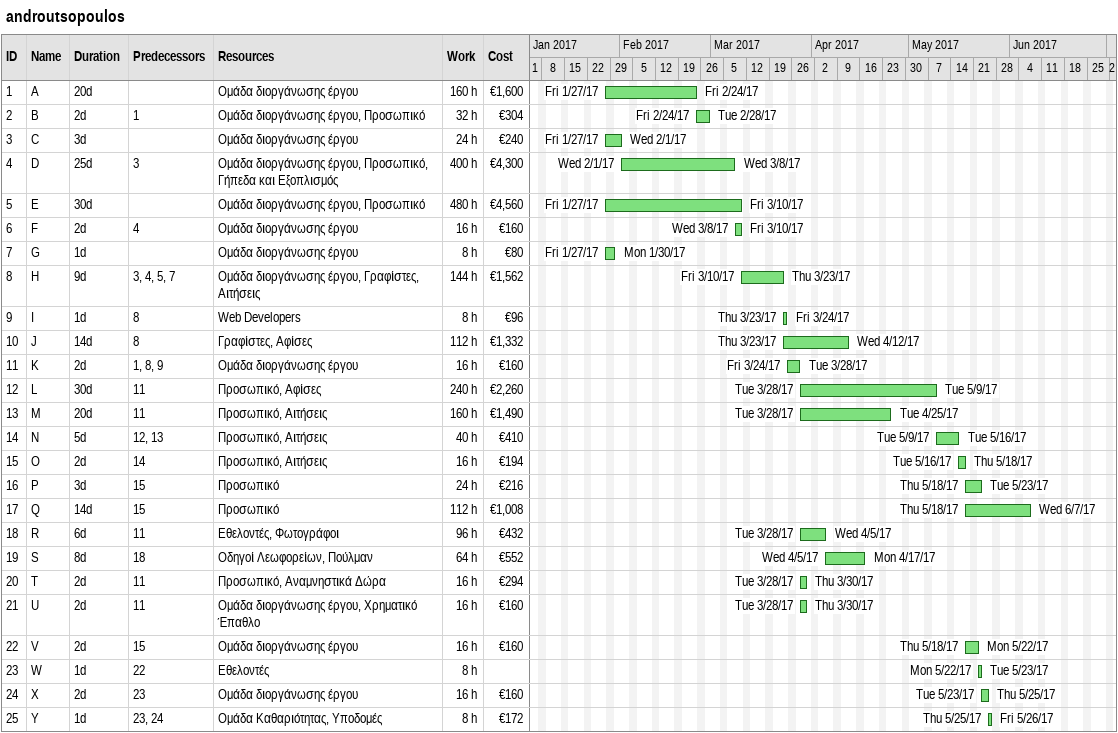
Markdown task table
androutsopoulos

| ID | Task | Duration | Start | Finish | Predecessors | Resources | Work (h) | Cost (€) |
|---|---|---|---|---|---|---|---|---|
| 1 | A | 20d | 2017-01-27 | 2017-02-24 |  | Ομάδα διοργάνωσης έργου | 160 | 1600 |
| 2 | B | 2d | 2017-02-24 | 2017-02-28 | 1 | Ομάδα διοργάνωσης έργου, Προσωπικό | 32 | 304 |
| 3 | C | 3d | 2017-01-27 | 2017-02-01 |  | Ομάδα διοργάνωσης έργου | 24 | 240 |
| 4 | D | 25d | 2017-02-01 | 2017-03-08 | 3 | Ομάδα διοργάνωσης έργου, Προσωπικό, Γήπεδα και Εξοπλισμός | 400 | 4300 |
| 5 | E | 30d | 2017-01-27 | 2017-03-10 |  | Ομάδα διοργάνωσης έργου, Προσωπικό | 480 | 4560 |
| 6 | F | 2d | 2017-03-08 | 2017-03-10 | 4 | Ομάδα διοργάνωσης έργου | 16 | 160 |
| 7 | G | 1d | 2017-01-27 | 2017-01-30 |  | Ομάδα διοργάνωσης έργου | 8 | 80 |
| 8 | H | 9d | 2017-03-10 | 2017-03-23 | 3, 4, 5, 7 | Ομάδα διοργάνωσης έργου, Γραφίστες, Αιτήσεις | 144 | 1562 |
| 9 | I | 1d | 2017-03-23 | 2017-03-24 | 8 | Web Developers | 8 | 96 |
| 10 | J | 14d | 2017-03-23 | 2017-04-12 | 8 | Γραφίστες, Αφίσες | 112 | 1332 |
| 11 | K | 2d | 2017-03-24 | 2017-03-28 | 1, 8, 9 | Ομάδα διοργάνωσης έργου | 16 | 160 |
| 12 | L | 30d | 2017-03-28 | 2017-05-09 | 11 | Προσωπικό, Αφίσες | 240 | 2260 |
| 13 | M | 20d | 2017-03-28 | 2017-04-25 | 11 | Προσωπικό, Αιτήσεις | 160 | 1490 |
| 14 | N | 5d | 2017-05-09 | 2017-05-16 | 12, 13 | Προσωπικό, Αιτήσεις | 40 | 410 |
| 15 | O | 2d | 2017-05-16 | 2017-05-18 | 14 | Προσωπικό, Αιτήσεις | 16 | 194 |
| 16 | P | 3d | 2017-05-18 | 2017-05-23 | 15 | Προσωπικό | 24 | 216 |
| 17 | Q | 14d | 2017-05-18 | 2017-06-07 | 15 | Προσωπικό | 112 | 1008 |
| 18 | R | 6d | 2017-03-28 | 2017-04-05 | 11 | Εθελοντές, Φωτογράφοι | 96 | 432 |
| 19 | S | 8d | 2017-04-05 | 2017-04-17 | 18 | Οδηγοί Λεωφορείων, Πούλμαν | 64 | 552 |
| 20 | T | 2d | 2017-03-28 | 2017-03-30 | 11 | Προσωπικό, Αναμνηστικά Δώρα | 16 | 294 |
| 21 | U | 2d | 2017-03-28 | 2017-03-30 | 11 | Ομάδα διοργάνωσης έργου, Χρηματικό Έπαθλο | 16 | 160 |
| 22 | V | 2d | 2017-05-18 | 2017-05-22 | 15 | Ομάδα διοργάνωσης έργου | 16 | 160 |
| 23 | W | 1d | 2017-05-22 | 2017-05-23 | 22 | Εθελοντές | 8 |  |
| 24 | X | 2d | 2017-05-23 | 2017-05-25 | 23 | Ομάδα διοργάνωσης έργου | 16 | 160 |
| 25 | Y | 1d | 2017-05-25 | 2017-05-26 | 23, 24 | Ομάδα Καθαριότητας, Υποδομές | 8 | 172 |
